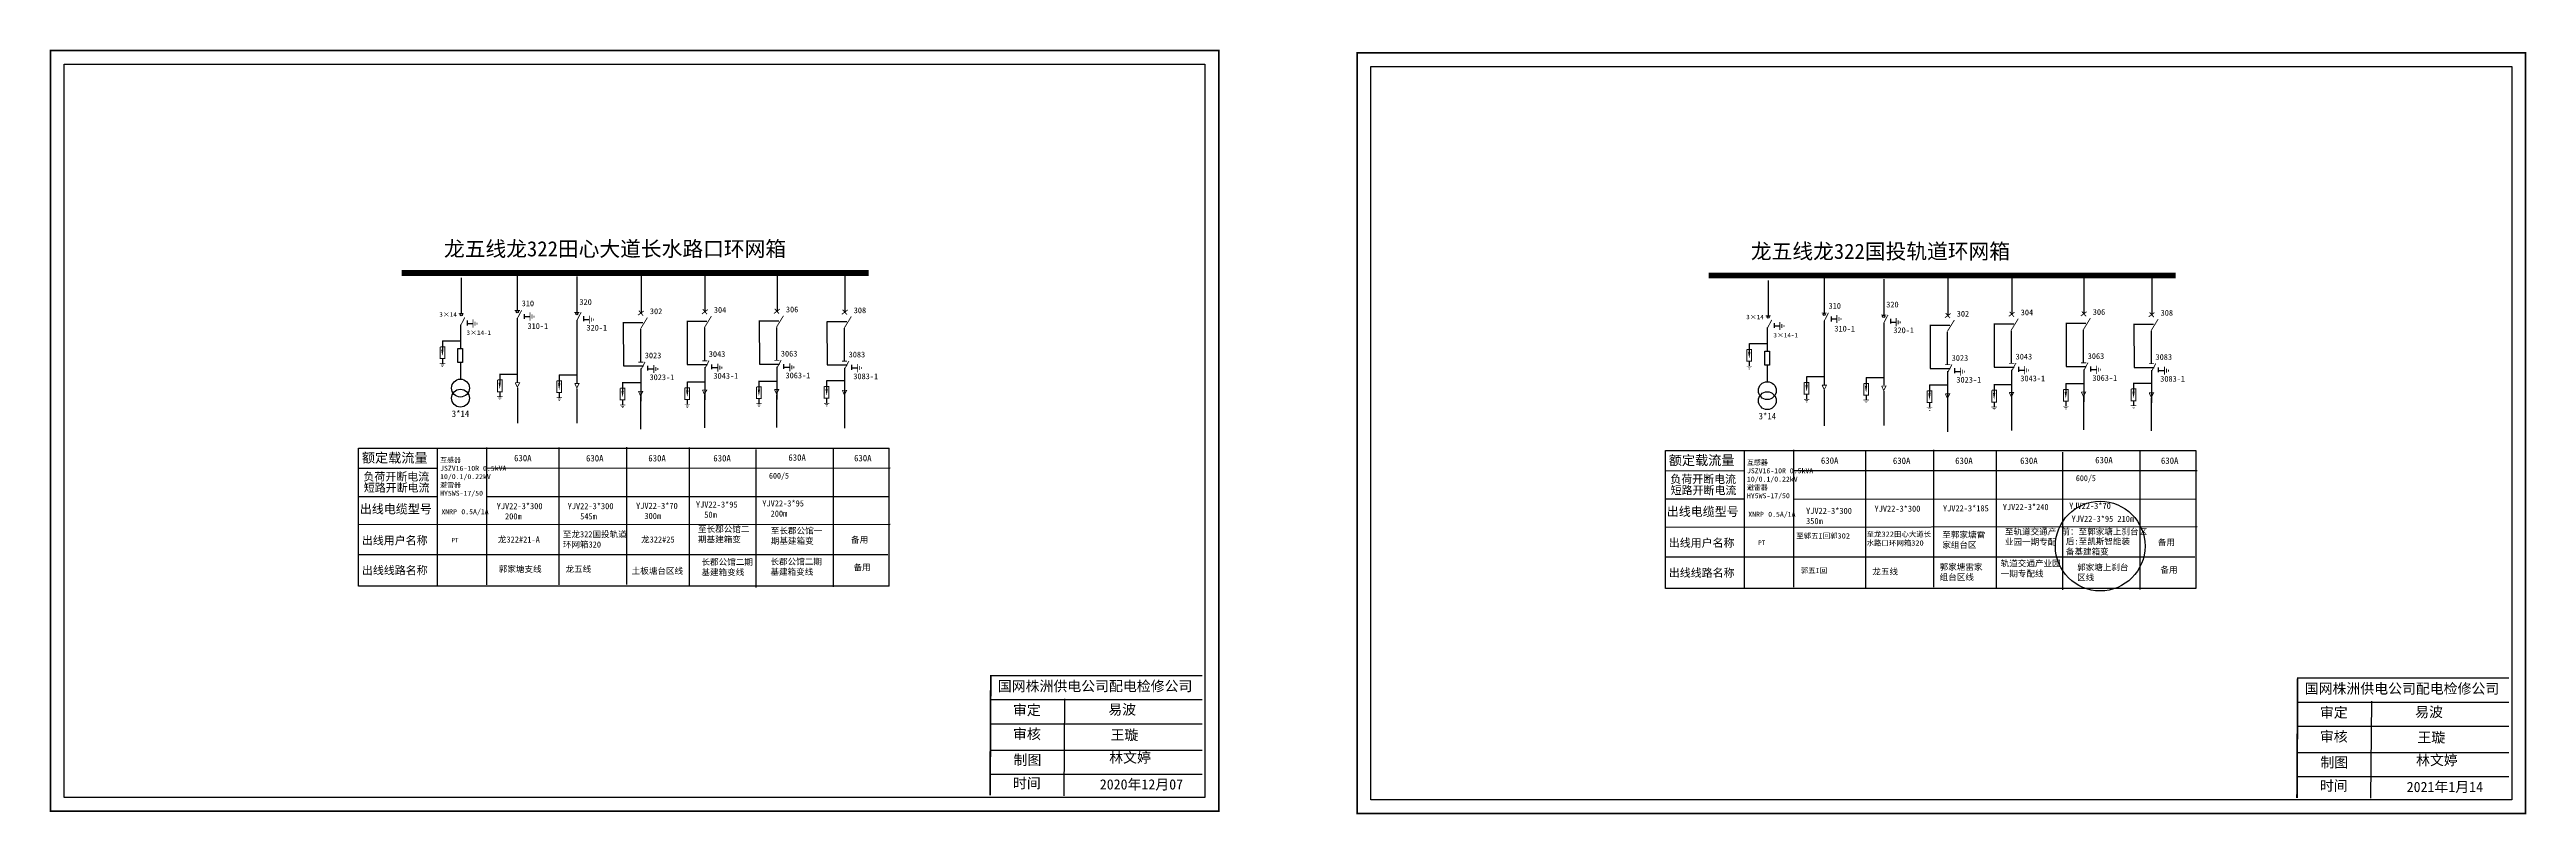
# Model space of a CAD drawing. Header units: millimetres. Extents: x 430 to 1037, y 2234 to 2421.
import ezdxf

# ---------------------------------------------------------------- set-up
doc = ezdxf.new("R2010")
doc.units = ezdxf.units.MM
doc.styles.add('_txtstyle_1.50_0_0', font='simsun.ttc', dxfattribs={"height": 1.5})
doc.styles.add('HZ', font='simkai_0.ttf')
doc.styles.add('hztxt_txtstyle_2.70_0_0', font='simkai.ttf', dxfattribs={"height": 2.7})
doc.styles.add('KaiTi_txtstyle_3.00_0_0', font='simkai.ttf', dxfattribs={"height": 3})
doc.styles.add('STYLE1', font='txt.shx', dxfattribs={"height": 2.6})
doc.styles.add('字体', font='simkai_0.ttf', dxfattribs={"height": 2.5})
doc.styles.add('宋体_txtstyle_3.72_0_0', font='', dxfattribs={"height": 3.723362})
doc.styles.add('楷体_GB2312_txtstyle_1.09_0_0', font='simkai_0.ttf', dxfattribs={"height": 1.0944})
doc.styles.add('楷体_GB2312_txtstyle_3.34_0_0', font='simkai_0.ttf', dxfattribs={"height": 3.337625})
doc.styles.add('黑体_txtstyle_1.50_0_0', font='simhei.ttf', dxfattribs={"height": 1.5})
doc.styles.get('宋体_txtstyle_3.72_0_0').set_extended_font_data('宋体')

# ---------------------------------------------------------------- blocks, each defined once
blk = doc.blocks.new('JD')
for points in [[(-2, 0.2), (-2, -0.2), (2, 0.2), (2, -0.2)], [(1, -1.2), (1, -0.8), (-1, -1.2), (-1, -0.8)], [(-0.5, -1.8), (-0.5, -2.2), (0.5, -1.8), (0.5, -2.2)]]:
    blk.add_trace(points)

msp = doc.modelspace()

# ---------------------------------------------------------------- linework, layer by layer
at = {"color": 0}
for p, q in [((544.89, 2365.99), (544.89, 2357.32)), ((575.19, 2366.25), (575.19, 2356.58)), ((590.86, 2366.58), (590.86, 2356.91)), ((608.5, 2366.69), (608.5, 2357.02)), ((625.12, 2366.48), (625.12, 2356.81)), ((928.59, 2366.07), (928.59, 2356.4)), ((531.16, 2365.29), (531.16, 2356.62)), ((559.47, 2365.59), (559.47, 2356.83)), ((851.25, 2364.68), (851.25, 2356.01)), ((864.98, 2365.38), (864.98, 2356.71)), ((879.56, 2364.97), (879.56, 2356.22)), ((895.28, 2365.63), (895.28, 2355.96)), ((910.94, 2365.97), (910.94, 2356.3)), ((945.2, 2365.86), (945.2, 2356.19)), ((532.67, 2354.14), (534.01, 2354.14)), ((544.89, 2355.39), (544.89, 2339.64)), ((546.65, 2355.86), (547.98, 2355.86)), ((559.47, 2354.9), (559.47, 2339.59)), ((561.15, 2355.09), (562.49, 2355.09)), ((570.75, 2354.34), (575.66, 2354.34)), ((570.82, 2354.28), (570.86, 2343.73)), ((586.41, 2354.68), (591.32, 2354.68)), ((586.48, 2354.61), (586.53, 2344.07)), ((604.06, 2354.78), (608.97, 2354.78)), ((604.13, 2354.72), (604.18, 2344.17)), ((620.67, 2354.57), (625.58, 2354.57)), ((620.74, 2354.51), (620.79, 2343.96)), ((864.98, 2354.78), (864.98, 2339.03)), ((866.74, 2355.24), (868.07, 2355.24)), ((879.56, 2354.28), (879.56, 2338.97)), ((881.24, 2354.47), (882.57, 2354.47)), ((906.5, 2354.06), (911.41, 2354.06)), ((906.57, 2354), (906.61, 2343.45)), ((924.15, 2354.16), (929.06, 2354.16)), ((924.22, 2354.1), (924.26, 2343.55)), ((940.76, 2353.96), (945.67, 2353.96)), ((940.83, 2353.89), (940.87, 2343.35)), ((526.54, 2349.85), (526.54, 2347.7)), ((526.56, 2349.83), (530.95, 2349.83)), ((530.94, 2353.77), (530.94, 2347.97)), ((575.04, 2352.7), (575.04, 2344.7)), ((590.7, 2353.03), (590.7, 2345.04)), ((608.35, 2353.14), (608.35, 2345.14)), ((624.96, 2352.93), (624.96, 2344.93)), ((846.63, 2349.24), (846.63, 2347.09)), ((846.65, 2349.21), (851.03, 2349.21)), ((851.02, 2353.16), (851.02, 2347.35)), ((852.76, 2353.52), (854.1, 2353.52)), ((890.83, 2353.73), (895.75, 2353.73)), ((890.91, 2353.66), (890.95, 2343.12)), ((895.13, 2352.08), (895.13, 2344.09)), ((910.79, 2352.42), (910.79, 2344.42)), ((928.44, 2352.52), (928.44, 2344.52)), ((945.05, 2352.31), (945.05, 2344.32)), ((526.54, 2345.44), (526.54, 2344.33)), ((530.94, 2344.52), (530.94, 2340.48)), ((540.58, 2341.75), (540.58, 2339.6)), ((540.61, 2341.72), (544.99, 2341.72)), ((570.86, 2343.73), (575.78, 2343.73)), ((575.14, 2343.06), (575.14, 2335.07)), ((576.97, 2342.99), (578.3, 2342.99)), ((586.53, 2344.07), (591.44, 2344.07)), ((590.8, 2343.4), (590.8, 2335.4)), ((592.63, 2343.32), (593.97, 2343.32)), ((604.18, 2344.17), (609.09, 2344.17)), ((608.45, 2343.5), (608.45, 2335.5)), ((610.28, 2343.43), (611.62, 2343.43)), ((620.79, 2343.96), (625.7, 2343.96)), ((625.06, 2343.29), (625.06, 2335.3)), ((626.89, 2343.22), (628.23, 2343.22)), ((846.63, 2344.83), (846.63, 2343.72)), ((851.02, 2343.91), (851.02, 2339.87)), ((890.95, 2343.12), (895.86, 2343.12)), ((895.22, 2342.45), (895.22, 2334.45)), ((897.06, 2342.37), (898.39, 2342.37)), ((906.61, 2343.45), (911.53, 2343.45)), ((910.89, 2342.78), (910.89, 2334.78)), ((912.72, 2342.71), (914.05, 2342.71)), ((924.26, 2343.55), (929.18, 2343.55)), ((928.54, 2342.88), (928.54, 2334.89)), ((930.37, 2342.81), (931.7, 2342.81)), ((940.87, 2343.35), (945.79, 2343.35)), ((945.15, 2342.68), (945.15, 2334.68)), ((946.98, 2342.6), (948.31, 2342.6)), ((540.58, 2337.34), (540.58, 2336.23)), ((544.9, 2338.37), (544.9, 2329.67)), ((555.15, 2341.53), (555.15, 2339.38)), ((555.15, 2337.13), (555.15, 2336.02)), ((555.17, 2341.51), (559.56, 2341.51)), ((559.48, 2338.14), (559.48, 2329.72)), ((570.67, 2339.73), (570.67, 2337.58)), ((570.7, 2339.7), (575.08, 2339.7)), ((575.08, 2336.22), (575.08, 2328.23)), ((586.52, 2339.83), (586.52, 2337.68)), ((586.54, 2339.81), (590.93, 2339.81)), ((590.74, 2336.56), (590.74, 2328.56)), ((604.06, 2340.05), (604.06, 2337.9)), ((604.09, 2340.02), (608.47, 2340.02)), ((608.39, 2336.66), (608.39, 2328.66)), ((620.65, 2340.15), (620.65, 2338)), ((620.65, 2335.74), (620.65, 2334.63)), ((620.67, 2340.13), (625.06, 2340.13)), ((625, 2336.45), (625, 2328.46)), ((860.67, 2341.13), (860.67, 2338.98)), ((860.67, 2336.72), (860.67, 2335.61)), ((860.69, 2341.11), (865.08, 2341.11)), ((864.99, 2337.75), (864.99, 2329.05)), ((875.24, 2340.92), (875.24, 2338.77)), ((875.24, 2336.51), (875.24, 2335.4)), ((875.26, 2340.89), (879.65, 2340.89)), ((879.56, 2337.53), (879.56, 2329.1)), ((890.76, 2339.11), (890.76, 2336.96)), ((890.79, 2339.09), (895.17, 2339.09)), ((906.6, 2339.22), (906.6, 2337.07)), ((906.63, 2339.19), (911.01, 2339.19)), ((910.83, 2335.94), (910.83, 2327.94)), ((924.15, 2339.43), (924.15, 2337.28)), ((924.17, 2339.41), (928.56, 2339.41)), ((928.48, 2336.04), (928.48, 2328.05)), ((940.74, 2339.54), (940.74, 2337.39)), ((940.76, 2339.51), (945.14, 2339.51)), ((945.09, 2335.84), (945.09, 2327.84)), ((570.67, 2335.32), (570.67, 2334.21)), ((586.52, 2335.43), (586.52, 2334.31)), ((604.06, 2335.64), (604.06, 2334.53)), ((890.76, 2334.7), (890.76, 2333.59)), ((895.17, 2335.61), (895.17, 2327.61)), ((906.6, 2334.81), (906.6, 2333.7)), ((924.15, 2335.02), (924.15, 2333.91)), ((940.74, 2335.13), (940.74, 2334.02)), ((505.98, 2289.79), (505.99, 2323.59)), ((505.99, 2323.59), (635.95, 2323.59)), ((537.35, 2323.75), (537.35, 2290.12)), ((555.02, 2323.7), (555.02, 2290.07)), ((571.67, 2323.81), (571.67, 2290.18)), ((586.97, 2323.71), (586.97, 2289.93)), ((635.91, 2323.59), (635.91, 2289.81)), ((506.01, 2318.68), (525.29, 2318.69)), ((525.29, 2323.44), (525.29, 2289.81)), ((603.28, 2323.25), (603.28, 2289.47)), ((622.23, 2323.39), (622.23, 2289.6)), ((826.07, 2322.98), (956.03, 2322.98)), ((826.07, 2289.17), (826.07, 2322.98)), ((826.09, 2318.06), (845.37, 2318.07)), ((845.37, 2322.82), (845.37, 2289.19)), ((857.44, 2323.14), (857.44, 2289.51)), ((875.11, 2323.08), (875.11, 2289.45)), ((891.76, 2323.19), (891.76, 2289.57)), ((907.06, 2323.09), (907.06, 2289.31)), ((923.37, 2322.63), (923.37, 2288.85)), ((942.32, 2322.77), (942.32, 2288.99)), ((955.99, 2322.98), (955.99, 2289.2)), ((506.04, 2311.76), (525.37, 2311.76)), ((537.35, 2311.75), (635.95, 2311.72)), ((826.13, 2311.14), (845.46, 2311.14)), ((857.44, 2311.14), (956.03, 2311.1)), ((636.22, 2304.9), (506.01, 2304.78)), ((956.3, 2304.29), (826.09, 2304.16)), ((635.68, 2297.47), (505.98, 2297.48)), ((955.77, 2296.86), (826.07, 2296.87)), ((635.95, 2289.81), (505.99, 2289.8)), ((956.03, 2289.2), (826.08, 2289.19))]:
    msp.add_line(p, q, dxfattribs=at)
at = {"color": 0, "ltscale": 0.91161}
for p, q in [((537.35, 2318.69), (636.22, 2318.72)), ((857.44, 2318.07), (956.3, 2318.11))]:
    msp.add_line(p, q, dxfattribs=at)
at = {"color": 0, "linetype": 'Continuous'}
for p, q in [((660.72, 2267.92), (712.6, 2267.92)), ((980.81, 2267.31), (1032.69, 2267.31)), ((660.72, 2262), (712.6, 2262)), ((678.9, 2262.19), (678.73, 2238.42)), ((980.81, 2261.39), (1032.69, 2261.39)), ((998.99, 2261.57), (998.82, 2237.81)), ((660.72, 2256.09), (712.6, 2256.09)), ((980.81, 2255.48), (1032.69, 2255.48)), ((660.72, 2249.64), (712.6, 2249.64)), ((980.81, 2249.03), (1032.69, 2249.03)), ((660.72, 2243.73), (712.6, 2243.73)), ((980.81, 2243.12), (1032.69, 2243.12))]:
    msp.add_line(p, q, dxfattribs=at)
at = {"color": 0, "linetype": 'Continuous', "const_width": 0.416}
for points in [[(430.53, 2421), (716.69, 2421), (716.69, 2234.68), (430.53, 2234.68)], [(750.62, 2420.39), (1036.77, 2420.39), (1036.77, 2234.07), (750.62, 2234.07)]]:
    msp.add_lwpolyline(points, close=True, dxfattribs=at)
at = {"color": 0, "linetype": 'Continuous'}
for points in [[(433.89, 2417.64), (713.32, 2417.64), (713.32, 2238.05), (433.89, 2238.05)], [(753.98, 2417.02), (1033.41, 2417.02), (1033.41, 2237.43), (753.98, 2237.43)], [(530.34, 2347.97), (531.48, 2347.97), (531.48, 2344.52), (530.34, 2344.52)], [(850.43, 2347.35), (851.56, 2347.35), (851.56, 2343.91), (850.43, 2343.91)]]:
    msp.add_lwpolyline(points, close=True, dxfattribs=at)
at = {"color": 0}
for points, const_width in [([(516.57, 2366.48), (630.95, 2366.48)], 1.42), ([(836.66, 2365.86), (951.04, 2365.86)], 1.42), ([(530.54, 2356.6), (531.79, 2356.6)], 0.212), ([(530.98, 2353.58), (532.04, 2355.59)], 0.212), ([(544.27, 2357.3), (545.52, 2357.3)], 0.212), ([(544.89, 2355.34), (545.96, 2357.35)], 0.212), ([(558.84, 2356.8), (560.1, 2356.8)], 0.212), ([(559.47, 2354.84), (560.53, 2356.86)], 0.212), ([(574.45, 2356.14), (575.87, 2357.19)], 0.212), ([(574.65, 2357.26), (575.71, 2356.05)], 0.212), ([(575.07, 2352.8), (576.77, 2355.58)], 0.212), ([(590.11, 2356.47), (591.54, 2357.52)], 0.212), ([(590.31, 2357.6), (591.37, 2356.38)], 0.212), ([(590.73, 2353.13), (592.43, 2355.91)], 0.212), ([(607.76, 2356.58), (609.18, 2357.63)], 0.212), ([(607.96, 2357.7), (609.02, 2356.48)], 0.212), ([(608.38, 2353.24), (610.08, 2356.01)], 0.212), ([(624.37, 2356.37), (625.8, 2357.42)], 0.212), ([(624.57, 2357.49), (625.63, 2356.27)], 0.212), ([(624.99, 2353.03), (626.69, 2355.81)], 0.212), ([(850.62, 2355.98), (851.88, 2355.98)], 0.212), ([(851.06, 2352.96), (852.13, 2354.98)], 0.212), ([(864.35, 2356.68), (865.61, 2356.68)], 0.212), ([(864.98, 2354.72), (866.04, 2356.74)], 0.212), ([(878.93, 2356.19), (880.18, 2356.19)], 0.212), ([(879.56, 2354.23), (880.62, 2356.24)], 0.212), ([(894.54, 2355.52), (895.96, 2356.57)], 0.212), ([(894.74, 2356.65), (895.8, 2355.43)], 0.212), ([(895.15, 2352.18), (896.86, 2354.96)], 0.212), ([(910.2, 2355.86), (911.62, 2356.91)], 0.212), ([(910.4, 2356.98), (911.46, 2355.76)], 0.212), ([(910.82, 2352.52), (912.52, 2355.3)], 0.212), ([(927.85, 2355.96), (929.27, 2357.01)], 0.212), ([(928.05, 2357.09), (929.11, 2355.87)], 0.212), ([(928.47, 2352.62), (930.17, 2355.4)], 0.212), ([(944.46, 2355.75), (945.88, 2356.8)], 0.212), ([(944.66, 2356.88), (945.72, 2355.66)], 0.212), ([(945.08, 2352.41), (946.78, 2355.19)], 0.212), ([(525.97, 2348.38), (525.97, 2345.52), (527.11, 2345.52), (527.11, 2348.38), (526, 2348.38)], 0.242), ([(846.05, 2347.77), (846.05, 2344.9), (847.2, 2344.9), (847.2, 2347.77), (846.09, 2347.77)], 0.242), ([(574.5, 2344.65), (575.76, 2344.65)], 0.212), ([(575.13, 2342.69), (576.19, 2344.71)], 0.212), ([(590.17, 2344.99), (591.42, 2344.99)], 0.212), ([(590.79, 2343.03), (591.86, 2345.04)], 0.212), ([(607.82, 2345.09), (609.07, 2345.09)], 0.212), ([(608.44, 2343.13), (609.51, 2345.14)], 0.212), ([(624.43, 2344.88), (625.68, 2344.88)], 0.212), ([(625.05, 2342.92), (626.12, 2344.94)], 0.212), ([(894.59, 2344.04), (895.84, 2344.04)], 0.212), ([(895.22, 2342.08), (896.28, 2344.09)], 0.212), ([(910.25, 2344.37), (911.51, 2344.37)], 0.212), ([(910.88, 2342.41), (911.94, 2344.43)], 0.212), ([(927.9, 2344.48), (929.16, 2344.48)], 0.212), ([(928.53, 2342.52), (929.59, 2344.53)], 0.212), ([(944.51, 2344.27), (945.77, 2344.27)], 0.212), ([(945.14, 2342.31), (946.2, 2344.32)], 0.212), ([(540.01, 2340.28), (540.01, 2337.41), (541.16, 2337.41), (541.16, 2340.28), (540.04, 2340.28)], 0.242), ([(544.37, 2339.61), (545.45, 2339.61), (544.9, 2338.52), (544.38, 2339.63)], 0.212), ([(554.58, 2340.07), (554.58, 2337.2), (555.72, 2337.2), (555.72, 2340.07), (554.61, 2340.07)], 0.242), ([(558.95, 2339.42), (560.03, 2339.42), (559.48, 2338.32), (558.96, 2339.44)], 0.212), ([(570.1, 2338.26), (570.1, 2335.39), (571.25, 2335.39), (571.25, 2338.26), (570.14, 2338.26)], 0.242), ([(574.55, 2337.5), (575.63, 2337.5), (575.08, 2336.4), (574.56, 2337.52)], 0.212), ([(585.94, 2338.36), (585.94, 2335.5), (587.09, 2335.5), (587.09, 2338.36), (585.98, 2338.36)], 0.242), ([(590.21, 2337.83), (591.3, 2337.83), (590.74, 2336.74), (590.23, 2337.85)], 0.212), ([(603.49, 2338.58), (603.49, 2335.71), (604.64, 2335.71), (604.64, 2338.58), (603.52, 2338.58)], 0.242), ([(607.86, 2337.94), (608.94, 2337.94), (608.39, 2336.84), (607.88, 2337.96)], 0.212), ([(620.08, 2338.68), (620.08, 2335.82), (621.22, 2335.82), (621.22, 2338.68), (620.11, 2338.68)], 0.242), ([(624.47, 2337.73), (625.56, 2337.73), (625, 2336.63), (624.49, 2337.75)], 0.212), ([(860.1, 2339.66), (860.1, 2336.8), (861.24, 2336.8), (861.24, 2339.66), (860.13, 2339.66)], 0.242), ([(864.46, 2339), (865.54, 2339), (864.99, 2337.9), (864.47, 2339.02)], 0.212), ([(874.66, 2339.45), (874.66, 2336.58), (875.81, 2336.58), (875.81, 2339.45), (874.7, 2339.45)], 0.242), ([(879.03, 2338.8), (880.12, 2338.8), (879.56, 2337.71), (879.05, 2338.82)], 0.212), ([(890.19, 2337.64), (890.19, 2334.78), (891.34, 2334.78), (891.34, 2337.64), (890.22, 2337.64)], 0.242), ([(894.64, 2336.88), (895.72, 2336.88), (895.17, 2335.79), (894.65, 2336.9)], 0.212), ([(906.03, 2337.75), (906.03, 2334.88), (907.18, 2334.88), (907.18, 2337.75), (906.07, 2337.75)], 0.242), ([(910.3, 2337.22), (911.38, 2337.22), (910.83, 2336.12), (910.31, 2337.24)], 0.212), ([(923.58, 2337.96), (923.58, 2335.09), (924.72, 2335.09), (924.72, 2337.96), (923.61, 2337.96)], 0.242), ([(927.95, 2337.32), (929.03, 2337.32), (928.48, 2336.23), (927.96, 2337.34)], 0.212), ([(940.16, 2338.07), (940.16, 2335.2), (941.31, 2335.2), (941.31, 2338.07), (940.2, 2338.07)], 0.242), ([(944.56, 2337.11), (945.64, 2337.11), (945.09, 2336.02), (944.57, 2337.13)], 0.212)]:
    msp.add_lwpolyline(points, dxfattribs=dict(at, const_width=const_width))
for points in [[(532.62, 2354.82), (532.62, 2353.64)], [(546.59, 2356.43), (546.59, 2355.25)], [(561.14, 2355.9), (561.14, 2354.71)], [(852.71, 2354.21), (852.71, 2353.02)], [(866.68, 2355.82), (866.68, 2354.63)], [(881.23, 2355.28), (881.23, 2354.1)], [(576.8, 2343.75), (576.8, 2342.56)], [(592.46, 2344.08), (592.46, 2342.9)], [(610.11, 2344.18), (610.11, 2343)], [(626.72, 2343.98), (626.72, 2342.79)], [(896.89, 2343.13), (896.89, 2341.95)], [(912.55, 2343.46), (912.55, 2342.28)], [(930.2, 2343.57), (930.2, 2342.38)], [(946.81, 2343.36), (946.81, 2342.18)]]:
    msp.add_lwpolyline(points, dxfattribs=at)
for points in [[(526.54, 2347.74, 0.565, 0, 0), (526.54, 2346.12, 0, 0, 0)], [(846.63, 2347.12, 0.565, 0, 0), (846.63, 2345.51, 0, 0, 0)], [(540.58, 2339.63, 0.565, 0, 0), (540.58, 2338.02, 0, 0, 0)], [(555.15, 2339.42, 0.565, 0, 0), (555.15, 2337.81, 0, 0, 0)], [(570.67, 2337.61, 0.565, 0, 0), (570.67, 2336, 0, 0, 0)], [(586.52, 2337.72, 0.565, 0, 0), (586.52, 2336.11, 0, 0, 0)], [(604.06, 2337.93, 0.565, 0, 0), (604.06, 2336.32, 0, 0, 0)], [(620.65, 2338.04, 0.565, 0, 0), (620.65, 2336.43, 0, 0, 0)], [(860.67, 2339.02, 0.565, 0, 0), (860.67, 2337.4, 0, 0, 0)], [(875.24, 2338.8, 0.565, 0, 0), (875.24, 2337.19, 0, 0, 0)], [(890.76, 2337, 0.565, 0, 0), (890.76, 2335.38, 0, 0, 0)], [(906.6, 2337.1, 0.565, 0, 0), (906.6, 2335.49, 0, 0, 0)], [(924.15, 2337.32, 0.565, 0, 0), (924.15, 2335.7, 0, 0, 0)], [(940.74, 2337.42, 0.565, 0, 0), (940.74, 2335.81, 0, 0, 0)]]:
    msp.add_lwpolyline(points, format="xyseb", dxfattribs=at)
at = {"color": 0, "linetype": 'Continuous', "const_width": 0.416}
for points in [[(660.85, 2267.73), (660.69, 2238.52)], [(980.94, 2267.11), (980.78, 2237.91)]]:
    msp.add_lwpolyline(points, dxfattribs=at)
at = {"color": 0}
for centre in [(531.16, 2356.3), (544.89, 2357), (559.47, 2356.5), (851.25, 2355.68), (864.98, 2356.38), (879.56, 2355.89)]:
    msp.add_circle(centre, 0.272, dxfattribs=at)
at = {"color": 0, "linetype": 'Continuous'}
for centre in [(530.96, 2338.29), (530.96, 2335.82), (851.05, 2337.67), (851.05, 2335.21)]:
    msp.add_circle(centre, 2.19, dxfattribs=at)
at = {"color": 1}
msp.add_circle((932.59, 2299.58), 10.98, dxfattribs=at)

# ---------------------------------------------------------------- block references
at = {"color": 0, "zscale": 0.4957358729687092, "rotation": 90}
for p, xscale, yscale in [((534.03, 2354.1), 0.4957358729688111, 0.4957358729688111), ((548, 2355.82), 0.4957358729688111, 0.4957358729688111), ((562.51, 2355.05), 0.4957358729688111, 0.4957358729688111), ((854.12, 2353.48), 0.4957358729689076, 0.4957358729689076), ((868.09, 2355.2), 0.4957358729689076, 0.4957358729689076), ((882.59, 2354.43), 0.4957358729689076, 0.4957358729689076), ((578.32, 2342.95), 0.4957358729688111, 0.4957358729688111), ((593.99, 2343.28), 0.4957358729688111, 0.4957358729688111), ((611.64, 2343.39), 0.4957358729688111, 0.4957358729688111), ((628.25, 2343.18), 0.4957358729688111, 0.4957358729688111), ((898.41, 2342.34), 0.4957358729689076, 0.4957358729689076), ((914.07, 2342.67), 0.4957358729689076, 0.4957358729689076), ((931.72, 2342.77), 0.4957358729689076, 0.4957358729689076), ((948.33, 2342.57), 0.4957358729689076, 0.4957358729689076)]:
    msp.add_blockref('JD', p, dxfattribs=dict(at, xscale=xscale, yscale=yscale))
at = {"color": 0, "zscale": 0.3391983333879166}
for p, xscale, yscale in [((526.56, 2344.28), 0.33919833338143, 0.3391983333815572), ((846.65, 2343.67), 0.3391983333814323, 0.3391983333817734), ((540.6, 2336.18), 0.33919833338143, 0.3391983333815572), ((555.17, 2335.96), 0.33919833338143, 0.3391983333815572), ((570.69, 2334.16), 0.33919833338143, 0.3391983333815572), ((586.54, 2334.26), 0.33919833338143, 0.3391983333815572), ((604.08, 2334.48), 0.33919833338143, 0.3391983333815572), ((620.67, 2334.58), 0.33919833338143, 0.3391983333815572), ((860.69, 2335.56), 0.3391983333814323, 0.3391983333817734), ((875.26, 2335.35), 0.3391983333814323, 0.3391983333817734), ((890.78, 2333.54), 0.3391983333814323, 0.3391983333817734), ((906.62, 2333.65), 0.3391983333814323, 0.3391983333817734), ((924.17, 2333.86), 0.3391983333814323, 0.3391983333817734), ((940.76, 2333.97), 0.3391983333814323, 0.3391983333817734)]:
    msp.add_blockref('JD', p, dxfattribs=dict(at, xscale=xscale, yscale=yscale))

# ---------------------------------------------------------------- texts
at = {"color": 0}
for s, height, p in [('320', 1.416, (560.1, 2358.67)), ('310', 1.416, (545.96, 2358.34)), ('310-1', 1.416, (547.39, 2352.77)), ('302', 1.416, (577.36, 2356.4)), ('304', 1.416, (593.03, 2356.73)), ('306', 1.416, (610.68, 2356.84)), ('308', 1.416, (627.29, 2356.63)), ('310', 1.416, (866.05, 2357.72)), ('320', 1.416, (880.18, 2358.05)), ('302', 1.416, (897.45, 2355.79)), ('304', 1.416, (913.12, 2356.12)), ('306', 1.416, (930.77, 2356.22)), ('308', 1.416, (947.38, 2356.02)), ('320-1', 1.416, (561.83, 2352.37)), ('310-1', 1.416, (867.47, 2352.15)), ('320-1', 1.416, (881.92, 2351.75)), ('3023', 1.416, (576.12, 2345.58)), ('3043', 1.416, (591.79, 2345.92)), ('3043-1', 1.416, (592.93, 2340.57)), ('3063', 1.416, (609.44, 2346.02)), ('3063-1', 1.416, (610.58, 2340.68)), ('3083', 1.416, (626.05, 2345.81)), ('3083-1', 1.416, (627.19, 2340.47)), ('3023', 1.416, (896.21, 2344.97)), ('3043', 1.416, (911.87, 2345.3)), ('3063', 1.416, (929.52, 2345.41)), ('3083', 1.416, (946.13, 2345.2)), ('3023-1', 1.416, (577.27, 2340.24)), ('3023-1', 1.416, (897.36, 2339.62)), ('3043-1', 1.416, (913.02, 2339.96)), ('3063-1', 1.416, (930.67, 2340.06)), ('3083-1', 1.416, (947.28, 2339.85)), ('3*14', 1.574, (528.83, 2331.24)), ('3*14', 1.574, (848.92, 2330.63)), ('630A', 1.574, (544.1, 2320.36)), ('630A', 1.574, (561.72, 2320.32)), ('630A', 1.574, (576.98, 2320.32)), ('630A', 1.574, (592.9, 2320.32)), ('630A', 1.574, (611.28, 2320.49)), ('630A', 1.574, (627.37, 2320.35)), ('630A', 1.574, (864.18, 2319.75)), ('630A', 1.574, (881.81, 2319.71)), ('630A', 1.574, (897.07, 2319.71)), ('630A', 1.574, (912.98, 2319.71)), ('630A', 1.574, (931.36, 2319.87)), ('630A', 1.574, (947.46, 2319.73))]:
    msp.add_text(s, height=height, dxfattribs=at).set_placement(p)
at = {"color": 0, "style": 'HZ'}
for s, height, p in [('3×14', 1.098, (525.79, 2355.77)), ('3×14', 1.098, (845.88, 2355.16)), ('3×14-1', 1.098, (532.45, 2351.32)), ('3×14-1', 1.098, (852.54, 2350.71)), ('额定载流量', 2.361, (506.82, 2320.05)), ('负荷开断电流', 1.967, (507.2, 2315.62)), ('额定载流量', 2.361, (826.91, 2319.43)), ('短路开断电流', 1.967, (507.29, 2312.9)), ('负荷开断电流', 1.967, (827.29, 2315)), ('短路开断电流', 1.967, (827.38, 2312.28)), ('出线电缆型号', 2.152, (506.33, 2307.58)), ('出线电缆型号', 2.152, (826.42, 2306.96)), ('出线用户名称', 1.967, (506.82, 2300)), ('出线用户名称', 1.967, (826.91, 2299.39)), ('出线线路名称', 1.967, (506.83, 2292.68)), ('出线线路名称', 1.967, (826.92, 2292.06))]:
    msp.add_text(s, height=height, dxfattribs=at).set_placement(p)
for s, p in [('XNRP', (526.3, 2307.39)), ('0.5A/1A', (531.18, 2307.4)), ('XNRP', (846.39, 2306.78)), ('0.5A/1A', (851.27, 2306.79))]:
    msp.add_text(s, height=1.221).set_placement(p)
at = {"color": 7, "linetype": 'Continuous', "attachment_point": 1}
for s, insert, char_height, width, style in [('龙五线龙322田心大道长水路口环网箱', (526.93, 2374.27), 3.7234, 110.4377, '宋体_txtstyle_3.72_0_0'), ('龙五线龙322国投轨道环网箱', (847.02, 2373.66), 3.7234, 110.4377, '宋体_txtstyle_3.72_0_0'), ('{\\fSimSun|b0|i0|c134|p2;600/5}', (606.53, 2317.55), 1.4422, 23.2508, 'hztxt_txtstyle_2.70_0_0'), ('{\\fSimSun|b0|i0|c134|p2;600/5}', (926.62, 2316.94), 1.4422, 23.2508, 'hztxt_txtstyle_2.70_0_0'), ('{\\fSimSun|b0|i0|c134|p2;林文婷^M^J}', (689.86, 2249.04), 2.4957, 19.5179, '楷体_GB2312_txtstyle_1.09_0_0'), ('{\\fSimSun|b0|i0|c134|p2;林文婷^M^J}', (1009.94, 2248.42), 2.4957, 19.5179, '楷体_GB2312_txtstyle_1.09_0_0'), ('{\\fSimSun|b0|i0|c134|p2;2020年12月07}', (687.56, 2242.47), 2.4957, 36.506, '楷体_GB2312_txtstyle_3.34_0_0'), ('{\\fSimSun|b0|i0|c134|p2;2021年1月14}', (1007.65, 2241.85), 2.4957, 36.506, '楷体_GB2312_txtstyle_3.34_0_0')]:
    msp.add_mtext(s, dxfattribs=dict(at, insert=insert, char_height=char_height, width=width, style=style))
at = {"linetype": 'Continuous', "char_height": 1.2209, "width": 13.5077, "attachment_point": 1, "style": 'KaiTi_txtstyle_3.00_0_0'}
for insert in [(525.98, 2321.29), (846.06, 2320.68)]:
    msp.add_mtext('\\A1;{\\fSimSun|b0|i0|c134|p2;互感器\\PJSZV16-10R 0.5kVA\\P10/0.1/0.22kV\\P避雷器\\PHY5WS-17/50}', dxfattribs=dict(at, insert=insert))
at = {"color": 7, "linetype": 'Continuous', "lineweight": 0, "ltscale": 0.760054, "char_height": 1.5, "attachment_point": 1, "style": '_txtstyle_1.50_0_0'}
for s, insert, width in [('YJV22-3*300\\P  200m', (539.84, 2310.13), 15.7452), ('YJV22-3*300\\P   545m', (557.22, 2310.13), 19.2913), ('YJV22-3*70\\P  300m', (573.98, 2310.21), 13.0753), ('YJV22-3*95\\P  50m', (588.64, 2310.53), 13.0753), ('YJV22-3*95\\P  200m', (604.89, 2310.8), 13.0753), ('{\\fSimSun|b0|i0|c0|p2;YJV22-3*300\\fSimSun|b0|i0|c134|p2;\\P350m}', (860.54, 2308.98), 19.2913), ('{\\fSimSun|b0|i0|c0|p2;YJV22-3*300}', (877.31, 2309.51), 19.2913), ('{\\fSimSun|b0|i0|c0|p2;YJV22-3*\\fSimSun|b0|i0|c134|p2;185}', (894.07, 2309.59), 13.0753), ('{\\fSimSun|b0|i0|c0|p2;YJV22-3*\\fSimSun|b0|i0|c134|p2;240}', (908.72, 2309.91), 13.0753), ('{\\fSimSun|b0|i0|c0|p2;YJV22-3*\\fSimSun|b0|i0|c134|p2;70}', (924.98, 2310.19), 13.0753), ('{\\fSimSun|b0|i0|c0|p2;YJV22-3*\\fSimSun|b0|i0|c134|p2;95 210m}', (925.57, 2307.03), 17.0485), ('龙322#21-A', (540.14, 2301.96), 17.7825), ('{\\fKaiTi_GB2312|b0|i0|c134|p50;至长郡公馆二期基建箱变}', (589.15, 2304.49), 13.3482), ('{\\fKaiTi_GB2312|b0|i0|c134|p50;至长郡公馆一期基建箱变}', (606.98, 2304.11), 13.6946), ('{\\fKaiTi_GB2312|b0|i0|c134|p50;至郭家塘雷家组台区}', (893.9, 2303.13), 11.2378), ('{\\fSimSun|b0|i0|c134|p2;至轨道交通产业园一期专配}', (909.24, 2303.88), 13.3482), ('{\\fKaiTi_GB2312|b0|i0|c134|p50;前：至郭家塘上刹台区}', (923.08, 2303.89), 20.7008), ('{\\fKaiTi_GB2312|b0|i0|c134|p50;后:至凯斯智能装备基建箱变}', (924.17, 2301.49), 16.3792), ('{\\fKaiTi_GB2312|b0|i0|c134|p50;长郡公馆二期基建箱变线}', (589.99, 2296.45), 13.9463), ('{\\fKaiTi_GB2312|b0|i0|c134|p50;长郡公馆二期基建箱变线}', (606.89, 2296.54), 14.3157), ('{\\fSimSun|b0|i0|c134|p2;郭家塘雷家组台区线}', (893.25, 2295.23), 11.2378), ('{\\fSimSun|b0|i0|c134|p2;轨道交通产业园一期专配线}', (908.2, 2296.1), 14.8399), ('{\\fKaiTi_GB2312|b0|i0|c134|p50;郭家塘上刹台区线}', (926.92, 2295.16), 13.6946)]:
    msp.add_mtext(s, dxfattribs=dict(at, insert=insert, width=width))
at = {"color": 0, "linetype": 'Continuous', "attachment_point": 1}
for s, insert, char_height, width, style in [('{\\fSimSun|b0|i0|c134|p2;PT}', (528.74, 2301.61), 1.108, 12.1935, 'STYLE1'), ('{\\fSimSun|b0|i0|c134|p2;PT}', (848.83, 2300.99), 1.108, 12.1935, 'STYLE1'), ('国网株洲供电公司配电检修公司', (662.58, 2266.55), 2.4957, 68.2318, '字体'), ('国网株洲供电公司配电检修公司', (982.67, 2265.94), 2.4957, 68.2318, '字体'), ('\\f\uffbfﾬￌﾣﾤ_GB2312|b0|i0|c134|p49;审定', (666.29, 2260.7), 2.4957, 19.5179, '字体'), ('{\\fSimSun|b0|i0|c134|p2;易波}', (689.63, 2260.82), 2.4957, 19.5179, '字体'), ('\\f\uffbfﾬￌﾣﾤ_GB2312|b0|i0|c134|p49;审定', (986.38, 2260.09), 2.4957, 19.5179, '字体'), ('{\\fSimSun|b0|i0|c134|p2;易波}', (1009.72, 2260.21), 2.4957, 19.5179, '字体'), ('\\f\uffbfﾬￌﾣﾤ_GB2312|b0|i0|c134|p49;审核', (666.29, 2254.83), 2.4957, 19.5179, '字体'), ('{\\fSimSun|b0|i0|c134|p2;王璇}', (690.19, 2254.6), 2.4957, 19.5179, '字体'), ('\\f\uffbfﾬￌﾣﾤ_GB2312|b0|i0|c134|p49;审核', (986.38, 2254.21), 2.4957, 19.5179, '字体'), ('{\\fSimSun|b0|i0|c134|p2;王璇}', (1010.28, 2253.99), 2.4957, 19.5179, '字体'), ('\\f\uffbfﾬￌﾣﾤ_GB2312|b0|i0|c134|p49;制图', (666.43, 2248.49), 2.4957, 19.5179, '字体'), ('\\f\uffbfﾬￌﾣﾤ_GB2312|b0|i0|c134|p49;制图', (986.51, 2247.87), 2.4957, 19.5179, '字体'), ('\\f\uffbfﾬￌﾣﾤ_GB2312|b0|i0|c134|p49;时间', (666.29, 2242.76), 2.4957, 19.5179, '字体'), ('\\f\uffbfﾬￌﾣﾤ_GB2312|b0|i0|c134|p49;时间', (986.38, 2242.15), 2.4957, 19.5179, '字体')]:
    msp.add_mtext(s, dxfattribs=dict(at, insert=insert, char_height=char_height, width=width, style=style))
at = {"linetype": 'Continuous', "lineweight": 0, "ltscale": 1.140648, "attachment_point": 1, "style": '_txtstyle_1.50_0_0'}
for s, insert, char_height, width in [('{\\fSimSun|b0|i0|c134|p2;至龙322国投轨道环网箱320}', (556.04, 2303.24), 1.5, 16.857), ('{\\fSimSun|b0|i0|c134|p2;至郭五I回郭302}', (858.13, 2302.74), 1.3, 16.7576), ('{\\fSimSun|b0|i0|c134|p2;至龙322田心大道长水路口环网箱320}', (875.38, 2303.17), 1.3, 16.7576), ('{\\fSimSun|b0|i0|c134|p2;郭五I回}', (859.23, 2294.26), 1.3, 16.7576)]:
    msp.add_mtext(s, dxfattribs=dict(at, insert=insert, char_height=char_height, width=width))
at = {"color": 7, "linetype": 'Continuous', "lineweight": 0, "ltscale": 0.760054, "char_height": 1.5, "attachment_point": 1, "style": '_txtstyle_1.50_0_0'}
for s, insert in [('龙322#25', (575.2, 2301.96)), ('郭家塘支线', (540.34, 2294.71)), ('{\\fSimSun|b0|i0|c134|p2;龙五线}', (556.68, 2294.73)), ('土板塘台区线', (572.9, 2294.26)), ('{\\fSimSun|b0|i0|c134|p2;龙五线}', (876.77, 2294.11))]:
    msp.add_mtext(s, dxfattribs=dict(at, insert=insert))
at = {"color": 7, "linetype": 'Continuous', "lineweight": 0, "ltscale": 1.330452, "char_height": 1.5, "attachment_point": 1, "style": '黑体_txtstyle_1.50_0_0'}
for insert in [(626.62, 2301.88), (946.71, 2301.26), (627.23, 2295.13), (947.32, 2294.52)]:
    msp.add_mtext('备用', dxfattribs=dict(at, insert=insert))

doc.saveas('drawing.dxf')
